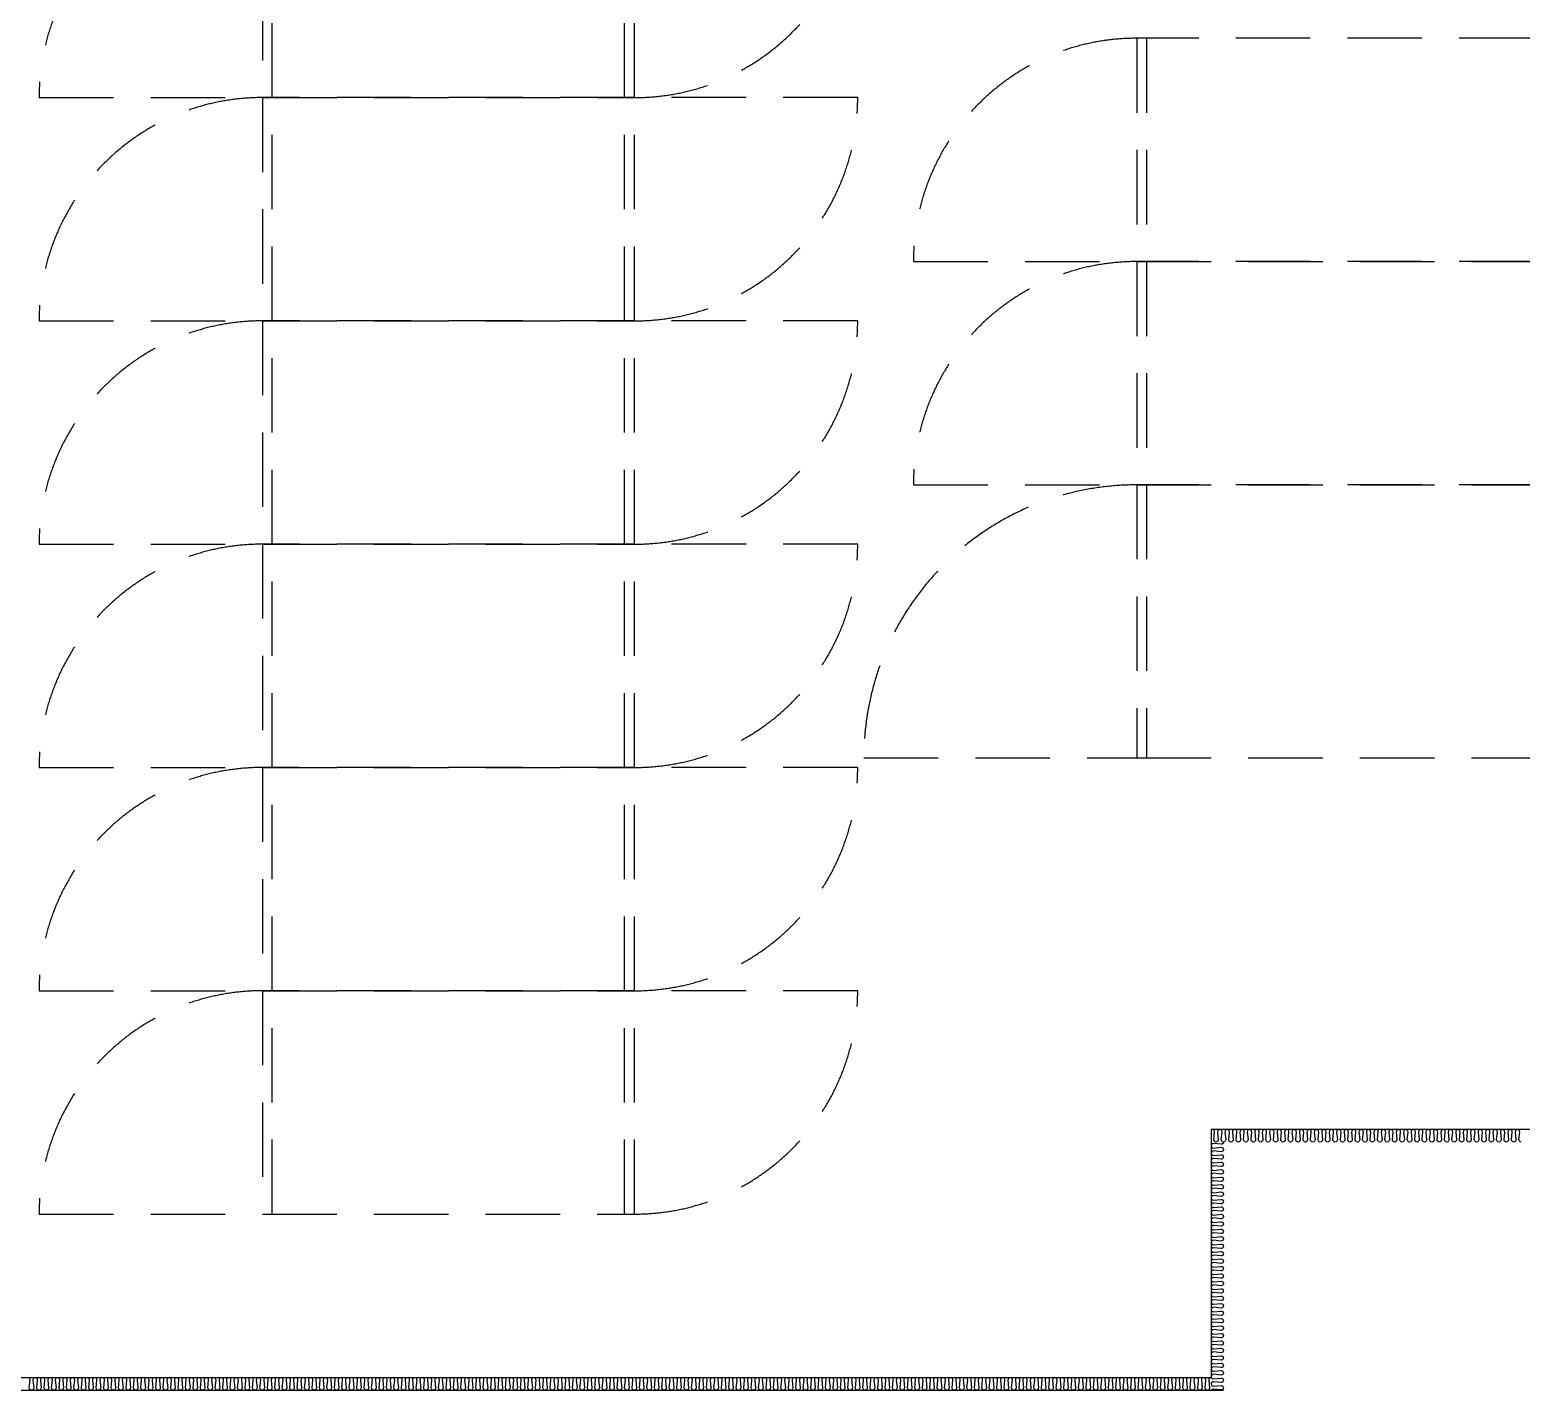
# Model space of a CAD drawing. Header units: millimetres. Extents: x -95754 to 177808, y 34455 to 150605.
# Drawn here: x 140142 to 146154, y 111705 to 117188 of the extents above; entities that cross this region are included whole.
import ezdxf

# ---------------------------------------------------------------- set-up
doc = ezdxf.new("R2010")
doc.units = ezdxf.units.MM
doc.header["$LTSCALE"] = 300
doc.linetypes.add('H1', pattern=[1.5, 1, -0.5])
for name, color, linetype in [('------00 Switch Gear', 8, 'Continuous'), ('------00 Switch Gear_Number', 1, 'Continuous'), ('A-ETC-전기', 253, 'H1'), ('A-WALL-D', 7, 'Continuous'), ('ISL', 251, 'Continuous')]:
    doc.layers.add(name, color=color, linetype=linetype)

# ---------------------------------------------------------------- blocks, each defined once
blk = doc.blocks.new('900X1500')
at = {"layer": 'A-ETC-전기'}
for p, q in [((-1460, 900), (-1460, 0)), ((900, 900), (-42, 900)), ((-40, 900), (-40, 0)), ((-2400, 0), (-1458, 0))]:
    blk.add_line(p, q, dxfattribs=at)
at = {"layer": 'A-ETC-전기', "elevation": 0}
blk.add_lwpolyline([(-1500, 900), (-1500, 0), (0, 0), (0, 900)], close=True, dxfattribs=at)
at = {"layer": 'A-ETC-전기'}
for centre, start, end in [((-1500, 0), 90, 180), ((0, 900), 270, 0)]:
    blk.add_arc(centre, 900, start, end, dxfattribs=at)
blk = doc.blocks.new('1100x2200')
at = {"layer": 'A-ETC-전기'}
for p, q in [((-2160, 0), (-2160, 1100)), ((1400, 1100), (258, 1100)), ((260, 0), (260, 1100)), ((-3300, 0), (-2158, 0))]:
    blk.add_line(p, q, dxfattribs=at)
at = {"layer": 'A-ETC-전기', "elevation": 0}
blk.add_lwpolyline([(300, 0), (300, 1100), (-2200, 1100), (-2200, 0)], close=True, dxfattribs=at)
at = {"layer": 'A-ETC-전기'}
for centre, start, end in [((-2200, 0), 90, 180), ((300, 1100), 270, 0)]:
    blk.add_arc(centre, 1100, start, end, dxfattribs=at)
blk = doc.blocks.new('900x2200')
at = {"layer": 'A-ETC-전기'}
for p, q in [((-2460, 900), (-2460, 0)), ((900, 900), (-42, 900)), ((-40, 900), (-40, 0)), ((-3400, 0), (-2458, 0))]:
    blk.add_line(p, q, dxfattribs=at)
blk.add_lwpolyline([(-2500, 900), (-2500, 0), (0, 0), (0, 900)], close=True, dxfattribs=at)
for centre, start, end in [((-2500, 0), 90, 180), ((0, 900), 270, 0)]:
    blk.add_arc(centre, 900, start, end, dxfattribs=at)

msp = doc.modelspace()

# ---------------------------------------------------------------- linework, layer by layer
at = {"layer": 'A-WALL-D'}
msp.add_line((135353.6, 111705), (144953.6, 111705), dxfattribs=at)
at = {"layer": 'ISL', "elevation": 0}
msp.add_lwpolyline([(167503.6, 124355), (167503.6, 124255), (153553.6, 124255), (153553.6, 111755), (146203.6, 111755), (146203.6, 112755), (144903.6, 112755), (144903.6, 111755), (135403.6, 111755), (135403.6, 112755), (134903.6, 112755), (134903.6, 112970)], dxfattribs=at)
for points in [[(146153.6, 112705, -0.44469), (146144.6, 112715), (146147.6, 112745, 1.108889), (146129.6, 112745), (146132.6, 112715, -0.44469), (146123.6, 112705, -0.44469), (146114.6, 112715), (146117.6, 112745, 1.108889), (146099.6, 112745), (146102.6, 112715, -0.44469), (146093.6, 112705, -0.44469), (146084.6, 112715), (146087.6, 112745, 1.108889), (146069.6, 112745), (146072.6, 112715, -0.44469), (146063.6, 112705, -0.44469), (146054.6, 112715), (146057.6, 112745, 1.108889), (146039.6, 112745), (146042.6, 112715, -0.44469), (146033.6, 112705, -0.44469), (146024.6, 112715), (146027.6, 112745, 1.108889), (146009.6, 112745), (146012.6, 112715, -0.44469), (146003.6, 112705, -0.44469), (145994.6, 112715), (145997.6, 112745, 1.108889), (145979.6, 112745), (145982.6, 112715, -0.44469), (145973.6, 112705, -0.44469), (145964.6, 112715), (145967.6, 112745, 1.108889), (145949.6, 112745), (145952.6, 112715, -0.44469), (145943.6, 112705, -0.44469), (145934.6, 112715), (145937.6, 112745, 1.108889), (145919.6, 112745), (145922.6, 112715, -0.44469), (145913.6, 112705, -0.44469), (145904.6, 112715), (145907.6, 112745, 1.108889), (145889.6, 112745), (145892.6, 112715, -0.44469), (145883.6, 112705, -0.44469), (145874.6, 112715), (145877.6, 112745, 1.108889), (145859.6, 112745), (145862.6, 112715, -0.44469), (145853.6, 112705, -0.44469), (145844.6, 112715), (145847.6, 112745, 1.108889), (145829.6, 112745), (145832.6, 112715, -0.44469), (145823.6, 112705, -0.44469), (145814.6, 112715), (145817.6, 112745, 1.108889), (145799.6, 112745), (145802.6, 112715, -0.44469), (145793.6, 112705, -0.44469), (145784.6, 112715), (145787.6, 112745, 1.108889), (145769.6, 112745), (145772.6, 112715, -0.44469), (145763.6, 112705, -0.44469), (145754.6, 112715), (145757.6, 112745, 1.108889), (145739.6, 112745), (145742.6, 112715, -0.44469), (145733.6, 112705, -0.44469), (145724.6, 112715), (145727.6, 112745, 1.108889), (145709.6, 112745), (145712.6, 112715, -0.44469), (145703.6, 112705, -0.44469), (145694.6, 112715), (145697.6, 112745, 1.108889), (145679.6, 112745), (145682.6, 112715, -0.44469), (145673.6, 112705, -0.44469), (145664.6, 112715), (145667.6, 112745, 1.108889), (145649.6, 112745), (145652.6, 112715, -0.44469), (145643.6, 112705, -0.44469), (145634.6, 112715), (145637.6, 112745, 1.108889), (145619.6, 112745), (145622.6, 112715, -0.44469), (145613.6, 112705, -0.44469), (145604.6, 112715), (145607.6, 112745, 1.108889), (145589.6, 112745), (145592.6, 112715, -0.44469), (145583.6, 112705, -0.44469), (145574.6, 112715), (145577.6, 112745, 1.108889), (145559.6, 112745), (145562.6, 112715, -0.44469), (145553.6, 112705, -0.44469), (145544.6, 112715), (145547.6, 112745, 1.108889), (145529.6, 112745), (145532.6, 112715, -0.44469), (145523.6, 112705, -0.44469), (145514.6, 112715), (145517.6, 112745, 1.108889), (145499.6, 112745), (145502.6, 112715, -0.44469), (145493.6, 112705, -0.44469), (145484.6, 112715), (145487.6, 112745, 1.108889), (145469.6, 112745), (145472.6, 112715, -0.44469), (145463.6, 112705, -0.44469), (145454.6, 112715), (145457.6, 112745, 1.108889), (145439.6, 112745), (145442.6, 112715, -0.44469), (145433.6, 112705, -0.44469), (145424.6, 112715), (145427.6, 112745, 1.108889), (145409.6, 112745), (145412.6, 112715, -0.44469), (145403.6, 112705, -0.44469), (145394.6, 112715), (145397.6, 112745, 1.108889), (145379.6, 112745), (145382.6, 112715, -0.44469), (145373.6, 112705, -0.44469), (145364.6, 112715), (145367.6, 112745, 1.108889), (145349.6, 112745), (145352.6, 112715, -0.44469), (145343.6, 112705, -0.44469), (145334.6, 112715), (145337.6, 112745, 1.108889), (145319.6, 112745), (145322.6, 112715, -0.44469), (145313.6, 112705, -0.44469), (145304.6, 112715), (145307.6, 112745, 1.108889), (145289.6, 112745), (145292.6, 112715, -0.44469), (145283.6, 112705, -0.44469), (145274.6, 112715), (145277.6, 112745, 1.108889), (145259.6, 112745), (145262.6, 112715, -0.44469), (145253.6, 112705, -0.44469), (145244.6, 112715), (145247.6, 112745, 1.108889), (145229.6, 112745), (145232.6, 112715, -0.44469), (145223.6, 112705, -0.44469), (145214.6, 112715), (145217.6, 112745, 1.108889), (145199.6, 112745), (145202.6, 112715, -0.44469), (145193.6, 112705, -0.44469), (145184.6, 112715), (145187.6, 112745, 1.108889), (145169.6, 112745), (145172.6, 112715, -0.44469), (145163.6, 112705, -0.44469), (145154.6, 112715), (145157.6, 112745, 1.108889), (145139.6, 112745), (145142.6, 112715, -0.44469), (145133.6, 112705, -0.44469), (145124.6, 112715), (145127.6, 112745, 1.108889), (145109.6, 112745), (145112.6, 112715, -0.44469), (145103.6, 112705, -0.44469), (145094.6, 112715), (145097.6, 112745, 1.108889), (145079.6, 112745), (145082.6, 112715, -0.44469), (145073.6, 112705, -0.44469), (145064.6, 112715), (145067.6, 112745, 1.108889), (145049.6, 112745), (145052.6, 112715, -0.44469), (145043.6, 112705, -0.44469), (145034.6, 112715), (145037.6, 112745, 1.108889), (145019.6, 112745), (145022.6, 112715, -0.44469), (145013.6, 112705, -0.44469), (145004.6, 112715), (145007.6, 112745, 1.108889), (144989.6, 112745), (144992.6, 112715, -0.44469), (144983.6, 112705, -0.44469), (144974.6, 112715), (144977.6, 112745, 1.108889), (144959.6, 112745), (144962.6, 112715, -0.44469), (144953.6, 112705, -0.44469), (144944.6, 112715), (144947.6, 112745, 1.108889), (144929.6, 112745), (144932.6, 112715, -0.44469), (144923.6, 112705, -0.44469), (144914.6, 112715), (144917.6, 112745, 0.633279), (144903.6, 112753.5, 0.633279)], [(144953.6, 112705, -0.44469), (144943.6, 112696), (144913.6, 112699, 1.108889), (144913.6, 112681), (144943.6, 112684, -0.44469), (144953.6, 112675, -0.44469), (144943.6, 112666), (144913.6, 112669, 1.108889), (144913.6, 112651), (144943.6, 112654, -0.44469), (144953.6, 112645, -0.44469), (144943.6, 112636), (144913.6, 112639, 1.108889), (144913.6, 112621), (144943.6, 112624, -0.44469), (144953.6, 112615, -0.44469), (144943.6, 112606), (144913.6, 112609, 1.108889), (144913.6, 112591), (144943.6, 112594, -0.44469), (144953.6, 112585, -0.44469), (144943.6, 112576), (144913.6, 112579, 1.108889), (144913.6, 112561), (144943.6, 112564, -0.44469), (144953.6, 112555, -0.44469), (144943.6, 112546), (144913.6, 112549, 1.108889), (144913.6, 112531), (144943.6, 112534, -0.44469), (144953.6, 112525, -0.44469), (144943.6, 112516), (144913.6, 112519, 1.108889), (144913.6, 112501), (144943.6, 112504, -0.44469), (144953.6, 112495, -0.44469), (144943.6, 112486), (144913.6, 112489, 1.108889), (144913.6, 112471), (144943.6, 112474, -0.44469), (144953.6, 112465, -0.44469), (144943.6, 112456), (144913.6, 112459, 1.108889), (144913.6, 112441), (144943.6, 112444, -0.44469), (144953.6, 112435, -0.44469), (144943.6, 112426), (144913.6, 112429, 1.108889), (144913.6, 112411), (144943.6, 112414, -0.44469), (144953.6, 112405, -0.44469), (144943.6, 112396), (144913.6, 112399, 1.108889), (144913.6, 112381), (144943.6, 112384, -0.44469), (144953.6, 112375, -0.44469), (144943.6, 112366), (144913.6, 112369, 1.108889), (144913.6, 112351), (144943.6, 112354, -0.44469), (144953.6, 112345, -0.44469), (144943.6, 112336), (144913.6, 112339, 1.108889), (144913.6, 112321), (144943.6, 112324, -0.44469), (144953.6, 112315, -0.44469), (144943.6, 112306), (144913.6, 112309, 1.108889), (144913.6, 112291), (144943.6, 112294, -0.44469), (144953.6, 112285, -0.44469), (144943.6, 112276), (144913.6, 112279, 1.108889), (144913.6, 112261), (144943.6, 112264, -0.44469), (144953.6, 112255, -0.44469), (144943.6, 112246), (144913.6, 112249, 1.108889), (144913.6, 112231), (144943.6, 112234, -0.44469), (144953.6, 112225, -0.44469), (144943.6, 112216), (144913.6, 112219, 1.108889), (144913.6, 112201), (144943.6, 112204, -0.44469), (144953.6, 112195, -0.44469), (144943.6, 112186), (144913.6, 112189, 1.108889), (144913.6, 112171), (144943.6, 112174, -0.44469), (144953.6, 112165, -0.44469), (144943.6, 112156), (144913.6, 112159, 1.108889), (144913.6, 112141), (144943.6, 112144, -0.44469), (144953.6, 112135, -0.44469), (144943.6, 112126), (144913.6, 112129, 1.108889), (144913.6, 112111), (144943.6, 112114, -0.44469), (144953.6, 112105, -0.44469), (144943.6, 112096), (144913.6, 112099, 1.108889), (144913.6, 112081), (144943.6, 112084, -0.44469), (144953.6, 112075, -0.44469), (144943.6, 112066), (144913.6, 112069, 1.108889), (144913.6, 112051), (144943.6, 112054, -0.44469), (144953.6, 112045, -0.44469), (144943.6, 112036), (144913.6, 112039, 1.108889), (144913.6, 112021), (144943.6, 112024, -0.44469), (144953.6, 112015, -0.44469), (144943.6, 112006), (144913.6, 112009, 1.108889), (144913.6, 111991), (144943.6, 111994, -0.44469), (144953.6, 111985, -0.44469), (144943.6, 111976), (144913.6, 111979, 1.108889), (144913.6, 111961), (144943.6, 111964, -0.44469), (144953.6, 111955, -0.44469), (144943.6, 111946), (144913.6, 111949, 1.108889), (144913.6, 111931), (144943.6, 111934, -0.44469), (144953.6, 111925, -0.44469), (144943.6, 111916), (144913.6, 111919, 1.108889), (144913.6, 111901), (144943.6, 111904, -0.44469), (144953.6, 111895, -0.44469), (144943.6, 111886), (144913.6, 111889, 1.108889), (144913.6, 111871), (144943.6, 111874, -0.44469), (144953.6, 111865, -0.44469), (144943.6, 111856), (144913.6, 111859, 1.108889), (144913.6, 111841), (144943.6, 111844, -0.44469), (144953.6, 111835, -0.44469), (144943.6, 111826), (144913.6, 111829, 1.108889), (144913.6, 111811), (144943.6, 111814, -0.44469), (144953.6, 111805, -0.44469), (144943.6, 111796), (144913.6, 111799, 1.108889), (144913.6, 111781), (144943.6, 111784, -0.44469), (144953.6, 111775, -0.44469), (144943.6, 111766), (144913.6, 111769, 1.108889), (144913.6, 111751), (144943.6, 111754, -0.44469), (144953.6, 111745, -0.44469), (144943.6, 111736), (144913.6, 111739, 1.108889), (144913.6, 111721), (144943.6, 111724, -0.44469), (144953.6, 111715, -0.44469), (144943.6, 111706), (144913.6, 111709, 0.278734), (144905.1, 111705, 0.278734)], [(144903.6, 111755, 0.44469), (144894.6, 111745), (144897.6, 111715, -1.108889), (144879.6, 111715), (144882.6, 111745, 0.44469), (144873.6, 111755, 0.44469), (144864.6, 111745), (144867.6, 111715, -1.108889), (144849.6, 111715), (144852.6, 111745, 0.44469), (144843.6, 111755, 0.44469), (144834.6, 111745), (144837.6, 111715, -1.108889), (144819.6, 111715), (144822.6, 111745, 0.44469), (144813.6, 111755, 0.44469), (144804.6, 111745), (144807.6, 111715, -1.108889), (144789.6, 111715), (144792.6, 111745, 0.44469), (144783.6, 111755, 0.44469), (144774.6, 111745), (144777.6, 111715, -1.108889), (144759.6, 111715), (144762.6, 111745, 0.44469), (144753.6, 111755, 0.44469), (144744.6, 111745), (144747.6, 111715, -1.108889), (144729.6, 111715), (144732.6, 111745, 0.44469), (144723.6, 111755, 0.44469), (144714.6, 111745), (144717.6, 111715, -1.108889), (144699.6, 111715), (144702.6, 111745, 0.44469), (144693.6, 111755, 0.44469), (144684.6, 111745), (144687.6, 111715, -1.108889), (144669.6, 111715), (144672.6, 111745, 0.44469), (144663.6, 111755, 0.44469), (144654.6, 111745), (144657.6, 111715, -1.108889), (144639.6, 111715), (144642.6, 111745, 0.44469), (144633.6, 111755, 0.44469), (144624.6, 111745), (144627.6, 111715, -1.108889), (144609.6, 111715), (144612.6, 111745, 0.44469), (144603.6, 111755, 0.44469), (144594.6, 111745), (144597.6, 111715, -1.108889), (144579.6, 111715), (144582.6, 111745, 0.44469), (144573.6, 111755, 0.44469), (144564.6, 111745), (144567.6, 111715, -1.108889), (144549.6, 111715), (144552.6, 111745, 0.44469), (144543.6, 111755, 0.44469), (144534.6, 111745), (144537.6, 111715, -1.108889), (144519.6, 111715), (144522.6, 111745, 0.44469), (144513.6, 111755, 0.44469), (144504.6, 111745), (144507.6, 111715, -1.108889), (144489.6, 111715), (144492.6, 111745, 0.44469), (144483.6, 111755, 0.44469), (144474.6, 111745), (144477.6, 111715, -1.108889), (144459.6, 111715), (144462.6, 111745, 0.44469), (144453.6, 111755, 0.44469), (144444.6, 111745), (144447.6, 111715, -1.108889), (144429.6, 111715), (144432.6, 111745, 0.44469), (144423.6, 111755, 0.44469), (144414.6, 111745), (144417.6, 111715, -1.108889), (144399.6, 111715), (144402.6, 111745, 0.44469), (144393.6, 111755, 0.44469), (144384.6, 111745), (144387.6, 111715, -1.108889), (144369.6, 111715), (144372.6, 111745, 0.44469), (144363.6, 111755, 0.44469), (144354.6, 111745), (144357.6, 111715, -1.108889), (144339.6, 111715), (144342.6, 111745, 0.44469), (144333.6, 111755, 0.44469), (144324.6, 111745), (144327.6, 111715, -1.108889), (144309.6, 111715), (144312.6, 111745, 0.44469), (144303.6, 111755, 0.44469), (144294.6, 111745), (144297.6, 111715, -1.108889), (144279.6, 111715), (144282.6, 111745, 0.44469), (144273.6, 111755, 0.44469), (144264.6, 111745), (144267.6, 111715, -1.108889), (144249.6, 111715), (144252.6, 111745, 0.44469), (144243.6, 111755, 0.44469), (144234.6, 111745), (144237.6, 111715, -1.108889), (144219.6, 111715), (144222.6, 111745, 0.44469), (144213.6, 111755, 0.44469), (144204.6, 111745), (144207.6, 111715, -1.108889), (144189.6, 111715), (144192.6, 111745, 0.44469), (144183.6, 111755, 0.44469), (144174.6, 111745), (144177.6, 111715, -1.108889), (144159.6, 111715), (144162.6, 111745, 0.44469), (144153.6, 111755, 0.44469), (144144.6, 111745), (144147.6, 111715, -1.108889), (144129.6, 111715), (144132.6, 111745, 0.44469), (144123.6, 111755, 0.44469), (144114.6, 111745), (144117.6, 111715, -1.108889), (144099.6, 111715), (144102.6, 111745, 0.44469), (144093.6, 111755, 0.44469), (144084.6, 111745), (144087.6, 111715, -1.108889), (144069.6, 111715), (144072.6, 111745, 0.44469), (144063.6, 111755, 0.44469), (144054.6, 111745), (144057.6, 111715, -1.108889), (144039.6, 111715), (144042.6, 111745, 0.44469), (144033.6, 111755, 0.44469), (144024.6, 111745), (144027.6, 111715, -1.108889), (144009.6, 111715), (144012.6, 111745, 0.44469), (144003.6, 111755, 0.44469), (143994.6, 111745), (143997.6, 111715, -1.108889), (143979.6, 111715), (143982.6, 111745, 0.44469), (143973.6, 111755, 0.44469), (143964.6, 111745), (143967.6, 111715, -1.108889), (143949.6, 111715), (143952.6, 111745, 0.44469), (143943.6, 111755, 0.44469), (143934.6, 111745), (143937.6, 111715, -1.108889), (143919.6, 111715), (143922.6, 111745, 0.44469), (143913.6, 111755, 0.44469), (143904.6, 111745), (143907.6, 111715, -1.108889), (143889.6, 111715), (143892.6, 111745, 0.44469), (143883.6, 111755, 0.44469), (143874.6, 111745), (143877.6, 111715, -1.108889), (143859.6, 111715), (143862.6, 111745, 0.44469), (143853.6, 111755, 0.44469), (143844.6, 111745), (143847.6, 111715, -1.108889), (143829.6, 111715), (143832.6, 111745, 0.44469), (143823.6, 111755, 0.44469), (143814.6, 111745), (143817.6, 111715, -1.108889), (143799.6, 111715), (143802.6, 111745, 0.44469), (143793.6, 111755, 0.44469), (143784.6, 111745), (143787.6, 111715, -1.108889), (143769.6, 111715), (143772.6, 111745, 0.44469), (143763.6, 111755, 0.44469), (143754.6, 111745), (143757.6, 111715, -1.108889), (143739.6, 111715), (143742.6, 111745, 0.44469), (143733.6, 111755, 0.44469), (143724.6, 111745), (143727.6, 111715, -1.108889), (143709.6, 111715), (143712.6, 111745, 0.44469), (143703.6, 111755, 0.44469), (143694.6, 111745), (143697.6, 111715, -1.108889), (143679.6, 111715), (143682.6, 111745, 0.44469), (143673.6, 111755, 0.44469), (143664.6, 111745), (143667.6, 111715, -1.108889), (143649.6, 111715), (143652.6, 111745, 0.44469), (143643.6, 111755, 0.44469), (143634.6, 111745), (143637.6, 111715, -1.108889), (143619.6, 111715), (143622.6, 111745, 0.44469), (143613.6, 111755, 0.44469), (143604.6, 111745), (143607.6, 111715, -1.108889), (143589.6, 111715), (143592.6, 111745, 0.44469), (143583.6, 111755, 0.44469), (143574.6, 111745), (143577.6, 111715, -1.108889), (143559.6, 111715), (143562.6, 111745, 0.44469), (143553.6, 111755, 0.44469), (143544.6, 111745), (143547.6, 111715, -1.108889), (143529.6, 111715), (143532.6, 111745, 0.44469), (143523.6, 111755, 0.44469), (143514.6, 111745), (143517.6, 111715, -1.108889), (143499.6, 111715), (143502.6, 111745, 0.44469), (143493.6, 111755, 0.44469), (143484.6, 111745), (143487.6, 111715, -1.108889), (143469.6, 111715), (143472.6, 111745, 0.44469), (143463.6, 111755, 0.44469), (143454.6, 111745), (143457.6, 111715, -1.108889), (143439.6, 111715), (143442.6, 111745, 0.44469), (143433.6, 111755, 0.44469), (143424.6, 111745), (143427.6, 111715, -1.108889), (143409.6, 111715), (143412.6, 111745, 0.44469), (143403.6, 111755, 0.44469), (143394.6, 111745), (143397.6, 111715, -1.108889), (143379.6, 111715), (143382.6, 111745, 0.44469), (143373.6, 111755, 0.44469), (143364.6, 111745), (143367.6, 111715, -1.108889), (143349.6, 111715), (143352.6, 111745, 0.44469), (143343.6, 111755, 0.44469), (143334.6, 111745), (143337.6, 111715, -1.108889), (143319.6, 111715), (143322.6, 111745, 0.44469), (143313.6, 111755, 0.44469), (143304.6, 111745), (143307.6, 111715, -1.108889), (143289.6, 111715), (143292.6, 111745, 0.44469), (143283.6, 111755, 0.44469), (143274.6, 111745), (143277.6, 111715, -1.108889), (143259.6, 111715), (143262.6, 111745, 0.44469), (143253.6, 111755, 0.44469), (143244.6, 111745), (143247.6, 111715, -1.108889), (143229.6, 111715), (143232.6, 111745, 0.44469), (143223.6, 111755, 0.44469), (143214.6, 111745), (143217.6, 111715, -1.108889), (143199.6, 111715), (143202.6, 111745, 0.44469), (143193.6, 111755, 0.44469), (143184.6, 111745), (143187.6, 111715, -1.108889), (143169.6, 111715), (143172.6, 111745, 0.44469), (143163.6, 111755, 0.44469), (143154.6, 111745), (143157.6, 111715, -1.108889), (143139.6, 111715), (143142.6, 111745, 0.44469), (143133.6, 111755, 0.44469), (143124.6, 111745), (143127.6, 111715, -1.108889), (143109.6, 111715), (143112.6, 111745, 0.44469), (143103.6, 111755, 0.44469), (143094.6, 111745), (143097.6, 111715, -1.108889), (143079.6, 111715), (143082.6, 111745, 0.44469), (143073.6, 111755, 0.44469), (143064.6, 111745), (143067.6, 111715, -1.108889), (143049.6, 111715), (143052.6, 111745, 0.44469), (143043.6, 111755, 0.44469), (143034.6, 111745), (143037.6, 111715, -1.108889), (143019.6, 111715), (143022.6, 111745, 0.44469), (143013.6, 111755, 0.44469), (143004.6, 111745), (143007.6, 111715, -1.108889), (142989.6, 111715), (142992.6, 111745, 0.44469), (142983.6, 111755, 0.44469), (142974.6, 111745), (142977.6, 111715, -1.108889), (142959.6, 111715), (142962.6, 111745, 0.44469), (142953.6, 111755, 0.44469), (142944.6, 111745), (142947.6, 111715, -1.108889), (142929.6, 111715), (142932.6, 111745, 0.44469), (142923.6, 111755, 0.44469), (142914.6, 111745), (142917.6, 111715, -1.108889), (142899.6, 111715), (142902.6, 111745, 0.44469), (142893.6, 111755, 0.44469), (142884.6, 111745), (142887.6, 111715, -1.108889), (142869.6, 111715), (142872.6, 111745, 0.44469), (142863.6, 111755, 0.44469), (142854.6, 111745), (142857.6, 111715, -1.108889), (142839.6, 111715), (142842.6, 111745, 0.44469), (142833.6, 111755, 0.44469), (142824.6, 111745), (142827.6, 111715, -1.108889), (142809.6, 111715), (142812.6, 111745, 0.44469), (142803.6, 111755, 0.44469), (142794.6, 111745), (142797.6, 111715, -1.108889), (142779.6, 111715), (142782.6, 111745, 0.44469), (142773.6, 111755, 0.44469), (142764.6, 111745), (142767.6, 111715, -1.108889), (142749.6, 111715), (142752.6, 111745, 0.44469), (142743.6, 111755, 0.44469), (142734.6, 111745), (142737.6, 111715, -1.108889), (142719.6, 111715), (142722.6, 111745, 0.44469), (142713.6, 111755, 0.44469), (142704.6, 111745), (142707.6, 111715, -1.108889), (142689.6, 111715), (142692.6, 111745, 0.44469), (142683.6, 111755, 0.44469), (142674.6, 111745), (142677.6, 111715, -1.108889), (142659.6, 111715), (142662.6, 111745, 0.44469), (142653.6, 111755, 0.44469), (142644.6, 111745), (142647.6, 111715, -1.108889), (142629.6, 111715), (142632.6, 111745, 0.44469), (142623.6, 111755, 0.44469), (142614.6, 111745), (142617.6, 111715, -1.108889), (142599.6, 111715), (142602.6, 111745, 0.44469), (142593.6, 111755, 0.44469), (142584.6, 111745), (142587.6, 111715, -1.108889), (142569.6, 111715), (142572.6, 111745, 0.44469), (142563.6, 111755, 0.44469), (142554.6, 111745), (142557.6, 111715, -1.108889), (142539.6, 111715), (142542.6, 111745, 0.44469), (142533.6, 111755, 0.44469), (142524.6, 111745), (142527.6, 111715, -1.108889), (142509.6, 111715), (142512.6, 111745, 0.44469), (142503.6, 111755, 0.44469), (142494.6, 111745), (142497.6, 111715, -1.108889), (142479.6, 111715), (142482.6, 111745, 0.44469), (142473.6, 111755, 0.44469), (142464.6, 111745), (142467.6, 111715, -1.108889), (142449.6, 111715), (142452.6, 111745, 0.44469), (142443.6, 111755, 0.44469), (142434.6, 111745), (142437.6, 111715, -1.108889), (142419.6, 111715), (142422.6, 111745, 0.44469), (142413.6, 111755, 0.44469), (142404.6, 111745), (142407.6, 111715, -1.108889), (142389.6, 111715), (142392.6, 111745, 0.44469), (142383.6, 111755, 0.44469), (142374.6, 111745), (142377.6, 111715, -1.108889), (142359.6, 111715), (142362.6, 111745, 0.44469), (142353.6, 111755, 0.44469), (142344.6, 111745), (142347.6, 111715, -1.108889), (142329.6, 111715), (142332.6, 111745, 0.44469), (142323.6, 111755, 0.44469), (142314.6, 111745), (142317.6, 111715, -1.108889), (142299.6, 111715), (142302.6, 111745, 0.44469), (142293.6, 111755, 0.44469), (142284.6, 111745), (142287.6, 111715, -1.108889), (142269.6, 111715), (142272.6, 111745, 0.44469), (142263.6, 111755, 0.44469), (142254.6, 111745), (142257.6, 111715, -1.108889), (142239.6, 111715), (142242.6, 111745, 0.44469), (142233.6, 111755, 0.44469), (142224.6, 111745), (142227.6, 111715, -1.108889), (142209.6, 111715), (142212.6, 111745, 0.44469), (142203.6, 111755, 0.44469), (142194.6, 111745), (142197.6, 111715, -1.108889), (142179.6, 111715), (142182.6, 111745, 0.44469), (142173.6, 111755, 0.44469), (142164.6, 111745), (142167.6, 111715, -1.108889), (142149.6, 111715), (142152.6, 111745, 0.44469), (142143.6, 111755, 0.44469), (142134.6, 111745), (142137.6, 111715, -1.108889), (142119.6, 111715), (142122.6, 111745, 0.44469), (142113.6, 111755, 0.44469), (142104.6, 111745), (142107.6, 111715, -1.108889), (142089.6, 111715), (142092.6, 111745, 0.44469), (142083.6, 111755, 0.44469), (142074.6, 111745), (142077.6, 111715, -1.108889), (142059.6, 111715), (142062.6, 111745, 0.44469), (142053.6, 111755, 0.44469), (142044.6, 111745), (142047.6, 111715, -1.108889), (142029.6, 111715), (142032.6, 111745, 0.44469), (142023.6, 111755, 0.44469), (142014.6, 111745), (142017.6, 111715, -1.108889), (141999.6, 111715), (142002.6, 111745, 0.44469), (141993.6, 111755, 0.44469), (141984.6, 111745), (141987.6, 111715, -1.108889), (141969.6, 111715), (141972.6, 111745, 0.44469), (141963.6, 111755, 0.44469), (141954.6, 111745), (141957.6, 111715, -1.108889), (141939.6, 111715), (141942.6, 111745, 0.44469), (141933.6, 111755, 0.44469), (141924.6, 111745), (141927.6, 111715, -1.108889), (141909.6, 111715), (141912.6, 111745, 0.44469), (141903.6, 111755, 0.44469), (141894.6, 111745), (141897.6, 111715, -1.108889), (141879.6, 111715), (141882.6, 111745, 0.44469), (141873.6, 111755, 0.44469), (141864.6, 111745), (141867.6, 111715, -1.108889), (141849.6, 111715), (141852.6, 111745, 0.44469), (141843.6, 111755, 0.44469), (141834.6, 111745), (141837.6, 111715, -1.108889), (141819.6, 111715), (141822.6, 111745, 0.44469), (141813.6, 111755, 0.44469), (141804.6, 111745), (141807.6, 111715, -1.108889), (141789.6, 111715), (141792.6, 111745, 0.44469), (141783.6, 111755, 0.44469), (141774.6, 111745), (141777.6, 111715, -1.108889), (141759.6, 111715), (141762.6, 111745, 0.44469), (141753.6, 111755, 0.44469), (141744.6, 111745), (141747.6, 111715, -1.108889), (141729.6, 111715), (141732.6, 111745, 0.44469), (141723.6, 111755, 0.44469), (141714.6, 111745), (141717.6, 111715, -1.108889), (141699.6, 111715), (141702.6, 111745, 0.44469), (141693.6, 111755, 0.44469), (141684.6, 111745), (141687.6, 111715, -1.108889), (141669.6, 111715), (141672.6, 111745, 0.44469), (141663.6, 111755, 0.44469), (141654.6, 111745), (141657.6, 111715, -1.108889), (141639.6, 111715), (141642.6, 111745, 0.44469), (141633.6, 111755, 0.44469), (141624.6, 111745), (141627.6, 111715, -1.108889), (141609.6, 111715), (141612.6, 111745, 0.44469), (141603.6, 111755, 0.44469), (141594.6, 111745), (141597.6, 111715, -1.108889), (141579.6, 111715), (141582.6, 111745, 0.44469), (141573.6, 111755, 0.44469), (141564.6, 111745), (141567.6, 111715, -1.108889), (141549.6, 111715), (141552.6, 111745, 0.44469), (141543.6, 111755, 0.44469), (141534.6, 111745), (141537.6, 111715, -1.108889), (141519.6, 111715), (141522.6, 111745, 0.44469), (141513.6, 111755, 0.44469), (141504.6, 111745), (141507.6, 111715, -1.108889), (141489.6, 111715), (141492.6, 111745, 0.44469), (141483.6, 111755, 0.44469), (141474.6, 111745), (141477.6, 111715, -1.108889), (141459.6, 111715), (141462.6, 111745, 0.44469), (141453.6, 111755, 0.44469), (141444.6, 111745), (141447.6, 111715, -1.108889), (141429.6, 111715), (141432.6, 111745, 0.44469), (141423.6, 111755, 0.44469), (141414.6, 111745), (141417.6, 111715, -1.108889), (141399.6, 111715), (141402.6, 111745, 0.44469), (141393.6, 111755, 0.44469), (141384.6, 111745), (141387.6, 111715, -1.108889), (141369.6, 111715), (141372.6, 111745, 0.44469), (141363.6, 111755, 0.44469), (141354.6, 111745), (141357.6, 111715, -1.108889), (141339.6, 111715), (141342.6, 111745, 0.44469), (141333.6, 111755, 0.44469), (141324.6, 111745), (141327.6, 111715, -1.108889), (141309.6, 111715), (141312.6, 111745, 0.44469), (141303.6, 111755, 0.44469), (141294.6, 111745), (141297.6, 111715, -1.108889), (141279.6, 111715), (141282.6, 111745, 0.44469), (141273.6, 111755, 0.44469), (141264.6, 111745), (141267.6, 111715, -1.108889), (141249.6, 111715), (141252.6, 111745, 0.44469), (141243.6, 111755, 0.44469), (141234.6, 111745), (141237.6, 111715, -1.108889), (141219.6, 111715), (141222.6, 111745, 0.44469), (141213.6, 111755, 0.44469), (141204.6, 111745), (141207.6, 111715, -1.108889), (141189.6, 111715), (141192.6, 111745, 0.44469), (141183.6, 111755, 0.44469), (141174.6, 111745), (141177.6, 111715, -1.108889), (141159.6, 111715), (141162.6, 111745, 0.44469), (141153.6, 111755, 0.44469), (141144.6, 111745), (141147.6, 111715, -1.108889), (141129.6, 111715), (141132.6, 111745, 0.44469), (141123.6, 111755, 0.44469), (141114.6, 111745), (141117.6, 111715, -1.108889), (141099.6, 111715), (141102.6, 111745, 0.44469), (141093.6, 111755, 0.44469), (141084.6, 111745), (141087.6, 111715, -1.108889), (141069.6, 111715), (141072.6, 111745, 0.44469), (141063.6, 111755, 0.44469), (141054.6, 111745), (141057.6, 111715, -1.108889), (141039.6, 111715), (141042.6, 111745, 0.44469), (141033.6, 111755, 0.44469), (141024.6, 111745), (141027.6, 111715, -1.108889), (141009.6, 111715), (141012.6, 111745, 0.44469), (141003.6, 111755, 0.44469), (140994.6, 111745), (140997.6, 111715, -1.108889), (140979.6, 111715), (140982.6, 111745, 0.44469), (140973.6, 111755, 0.44469), (140964.6, 111745), (140967.6, 111715, -1.108889), (140949.6, 111715), (140952.6, 111745, 0.44469), (140943.6, 111755, 0.44469), (140934.6, 111745), (140937.6, 111715, -1.108889), (140919.6, 111715), (140922.6, 111745, 0.44469), (140913.6, 111755, 0.44469), (140904.6, 111745), (140907.6, 111715, -1.108889), (140889.6, 111715), (140892.6, 111745, 0.44469), (140883.6, 111755, 0.44469), (140874.6, 111745), (140877.6, 111715, -1.108889), (140859.6, 111715), (140862.6, 111745, 0.44469), (140853.6, 111755, 0.44469), (140844.6, 111745), (140847.6, 111715, -1.108889), (140829.6, 111715), (140832.6, 111745, 0.44469), (140823.6, 111755, 0.44469), (140814.6, 111745), (140817.6, 111715, -1.108889), (140799.6, 111715), (140802.6, 111745, 0.44469), (140793.6, 111755, 0.44469), (140784.6, 111745), (140787.6, 111715, -1.108889), (140769.6, 111715), (140772.6, 111745, 0.44469), (140763.6, 111755, 0.44469), (140754.6, 111745), (140757.6, 111715, -1.108889), (140739.6, 111715), (140742.6, 111745, 0.44469), (140733.6, 111755, 0.44469), (140724.6, 111745), (140727.6, 111715, -1.108889), (140709.6, 111715), (140712.6, 111745, 0.44469), (140703.6, 111755, 0.44469), (140694.6, 111745), (140697.6, 111715, -1.108889), (140679.6, 111715), (140682.6, 111745, 0.44469), (140673.6, 111755, 0.44469), (140664.6, 111745), (140667.6, 111715, -1.108889), (140649.6, 111715), (140652.6, 111745, 0.44469), (140643.6, 111755, 0.44469), (140634.6, 111745), (140637.6, 111715, -1.108889), (140619.6, 111715), (140622.6, 111745, 0.44469), (140613.6, 111755, 0.44469), (140604.6, 111745), (140607.6, 111715, -1.108889), (140589.6, 111715), (140592.6, 111745, 0.44469), (140583.6, 111755, 0.44469), (140574.6, 111745), (140577.6, 111715, -1.108889), (140559.6, 111715), (140562.6, 111745, 0.44469), (140553.6, 111755, 0.44469), (140544.6, 111745), (140547.6, 111715, -1.108889), (140529.6, 111715), (140532.6, 111745, 0.44469), (140523.6, 111755, 0.44469), (140514.6, 111745), (140517.6, 111715, -1.108889), (140499.6, 111715), (140502.6, 111745, 0.44469), (140493.6, 111755, 0.44469), (140484.6, 111745), (140487.6, 111715, -1.108889), (140469.6, 111715), (140472.6, 111745, 0.44469), (140463.6, 111755, 0.44469), (140454.6, 111745), (140457.6, 111715, -1.108889), (140439.6, 111715), (140442.6, 111745, 0.44469), (140433.6, 111755, 0.44469), (140424.6, 111745), (140427.6, 111715, -1.108889), (140409.6, 111715), (140412.6, 111745, 0.44469), (140403.6, 111755, 0.44469), (140394.6, 111745), (140397.6, 111715, -1.108889), (140379.6, 111715), (140382.6, 111745, 0.44469), (140373.6, 111755, 0.44469), (140364.6, 111745), (140367.6, 111715, -1.108889), (140349.6, 111715), (140352.6, 111745, 0.44469), (140343.6, 111755, 0.44469), (140334.6, 111745), (140337.6, 111715, -1.108889), (140319.6, 111715), (140322.6, 111745, 0.44469), (140313.6, 111755, 0.44469), (140304.6, 111745), (140307.6, 111715, -1.108889), (140289.6, 111715), (140292.6, 111745, 0.44469), (140283.6, 111755, 0.44469), (140274.6, 111745), (140277.6, 111715, -1.108889), (140259.6, 111715), (140262.6, 111745, 0.44469), (140253.6, 111755, 0.44469), (140244.6, 111745), (140247.6, 111715, -1.108889), (140229.6, 111715), (140232.6, 111745, 0.44469), (140223.6, 111755, 0.44469), (140214.6, 111745), (140217.6, 111715, -1.108889), (140199.6, 111715), (140202.6, 111745, 0.44469), (140193.6, 111755, 0.44469), (140184.6, 111745), (140187.6, 111715, -1.108889), (140169.6, 111715), (140172.6, 111745, 0.44469), (140163.6, 111755, 0.44469), (140154.6, 111745), (140157.6, 111715, -1.108889), (140139.6, 111715), (140142.6, 111745, 0.44469), (140133.6, 111755, 0.44469)]]:
    msp.add_lwpolyline(points, format="xyb", dxfattribs=at)

# ---------------------------------------------------------------- block references
at = {"layer": '------00 Switch Gear'}
for p in [(147103.6, 116253.7, 0), (147103.6, 115353.7, 0)]:
    msp.add_blockref('900x2200', p, dxfattribs=at)
at = {"layer": '------00 Switch Gear', "rotation": 180}
msp.add_blockref('1100x2200', (144903.6, 115353.7, 0), dxfattribs=at)
at = {"layer": '------00 Switch Gear_Number', "rotation": 180}
for p in [(141079.1, 117814.7, 0), (141079.1, 116914.7, 0), (141079.1, 116014.7, 0), (141079.1, 115114.7, 0), (141079.1, 114214.7, 0), (141079.1, 113314.7, 0)]:
    msp.add_blockref('900X1500', p, dxfattribs=at)

doc.saveas('drawing.dxf')
